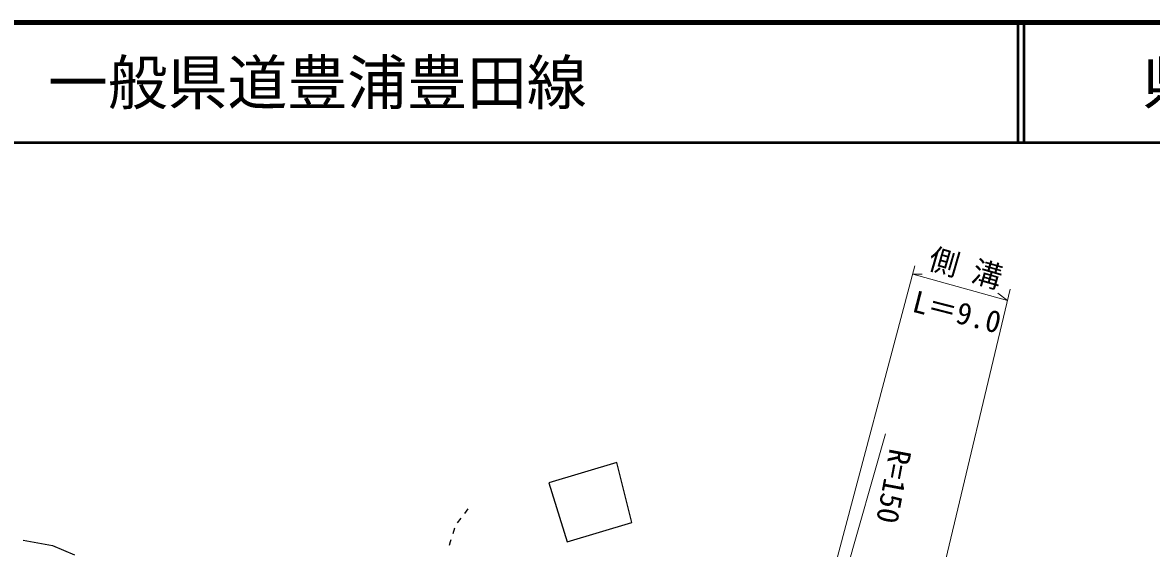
# Model space of a CAD drawing. Units: millimetres, scale not verified. Extents: x 40000 to 680000, y 20000 to 380000.
# Drawn here: x 214614 to 308920, y 336094 to 380000 of the extents above; entities that cross this region are included whole.
import ezdxf
from ezdxf.enums import TextEntityAlignment as Align

# ---------------------------------------------------------------- set-up
doc = ezdxf.new("R2010")
doc.units = ezdxf.units.MM
doc.header["$LTSCALE"] = 1000
for name, color, linetype, lineweight in [('M-BGD', 7, 'Continuous', 25), ('M-STR-HTXT', 7, 'Continuous', 13), ('M-TTL', 2, 'Continuous', 140), ('M-TTL-LINE', 7, 'Continuous', 50), ('M-TTL-TXT', 7, 'Continuous', 50)]:
    doc.layers.add(name, color=color, linetype=linetype, lineweight=lineweight)
doc.styles.add('ＭＳ ゴシック', font='')
doc.styles.get('ＭＳ ゴシック').set_extended_font_data('MS Gothic')

msp = doc.modelspace()

# ---------------------------------------------------------------- linework, layer by layer
at = {"layer": 'M-BGD'}
for p, q in [((264251, 343262), (258581, 341573)), ((265523, 338264), (264251, 343262)), ((258581, 341573), (260109, 336644)), ((251217, 338617), (250913, 338220)), ((251825, 339411), (251521, 339014)), ((250689, 337782), (250545, 337303)), ((260109, 336644), (265523, 338264)), ((214658, 336787), (217111, 336324)), ((250401, 336824), (250344, 336634)), ((217111, 336324), (218939, 335561)), ((250344, 336634), (250260, 336345))]:
    msp.add_line(p, q, dxfattribs=at)
at = {"layer": 'M-STR-HTXT'}
for p, q in [((278725, 320575), (289165, 359678)), ((288980, 358985), (289762, 358992)), ((288980, 358985), (296902, 356790)), ((287749, 318452), (297127, 357732)), ((296902, 356790), (296087, 357400)), ((286697, 345658), (278525, 316875))]:
    msp.add_line(p, q, dxfattribs=at)
at = {"layer": 'M-TTL'}
msp.add_line((680000, 380000), (40000, 380000), dxfattribs=at)
at = {"layer": 'M-TTL-LINE'}
for p, q in [((297750, 380000), (297750, 370000)), ((298250, 380000), (298250, 370000)), ((40000, 370000), (680000, 370000))]:
    msp.add_line(p, q, dxfattribs=at)

# ---------------------------------------------------------------- texts
at = {"layer": 'M-STR-HTXT', "style": 'ＭＳ ゴシック'}
for s, rotation, p in [('側 溝', 343.824, (290005, 358964)), ('L＝9.0', 345.647, (288693, 355353)), ('R=150', 259.348, (286533, 344614))]:
    msp.add_text(s, height=1833, rotation=rotation, dxfattribs=at).set_placement(p, align=Align.BOTTOM_LEFT)
at = {"layer": 'M-TTL-TXT', "style": 'ＭＳ ゴシック'}
msp.add_text('一般県道豊浦豊田線', height=3666, dxfattribs=at).set_placement((216734, 375000), align=Align.MIDDLE_LEFT)
msp.add_text('県\u3000名', height=3666, dxfattribs=at).set_placement((315625, 375000), align=Align.MIDDLE_CENTER)

doc.saveas('drawing.dxf')
